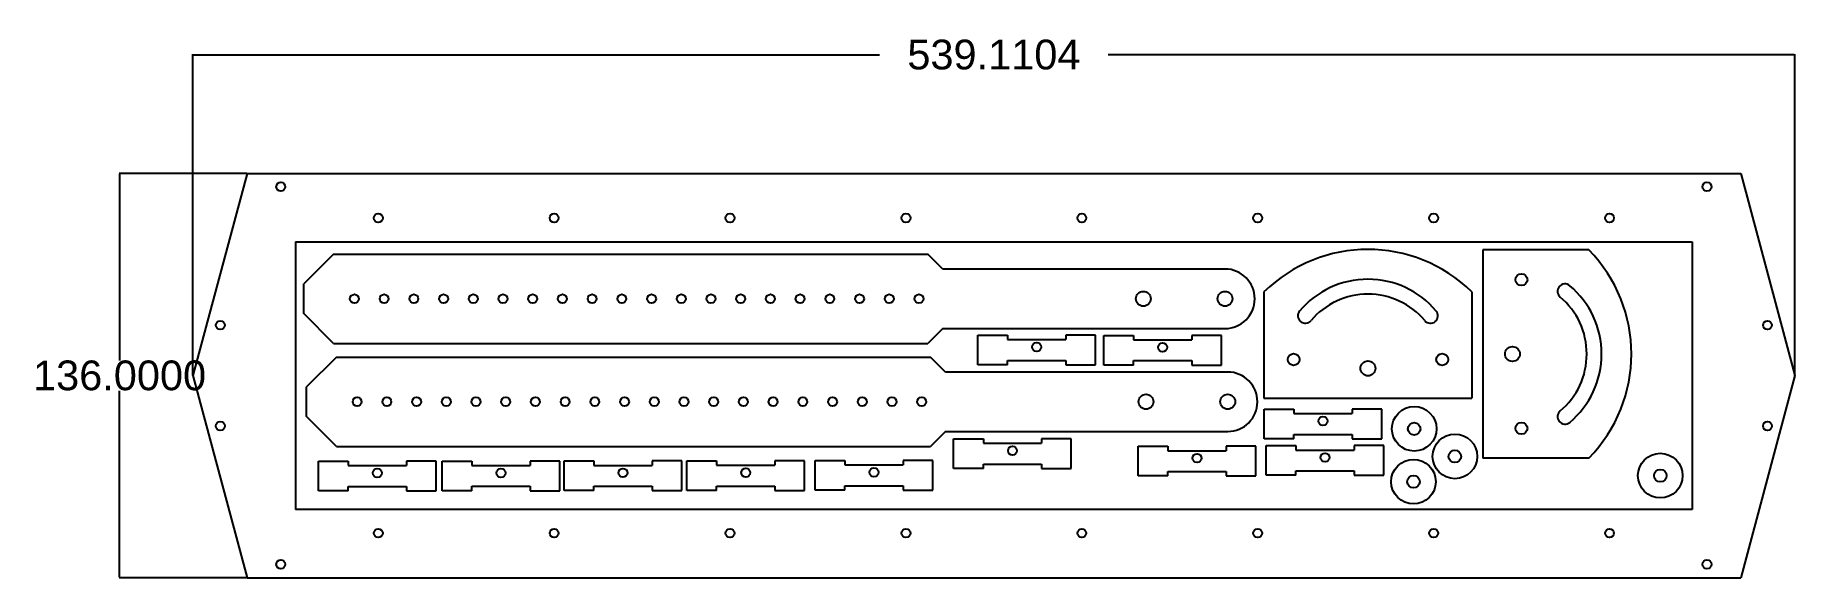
# Model space of a CAD drawing. Header units: inches. Extents: x 11929 to 12522, y 3453 to 3635.
import ezdxf

# ---------------------------------------------------------------- set-up
doc = ezdxf.new("R2010")
doc.units = ezdxf.units.IN
doc.header["$MEASUREMENT"] = 0
doc.styles.get("Standard").update_dxf_attribs({"font": 'arial.ttf'})
doc.dimstyles.get("Standard").update_dxf_attribs({"dimtxt": 0.18, "dimasz": 0.18, "dimexe": 0.18, "dimexo": 0.0625, "dimgap": 0.09, "dimtad": 0, "dimtih": 1, "dimtoh": 1, "dimdec": 4, "dimzin": 0, "dimdsep": 46, "dimtxsty": 'Standard', "dimcen": 0.09, "dimadec": 0, "dimazin": 0, "dimtfac": 1, "dimtdec": 4, "dimtofl": 0, "dimtmove": 0, "dimatfit": 3, "dimfxl": 0, "dimtolj": 1, "dimtzin": 0, "dimarcsym": 0})

# ---------------------------------------------------------------- blocks, each defined once
blk = doc.blocks.new('*D4')
at = {"color": 0, "lineweight": -2}
for p, q in [((11982.49, 3520.93), (11982.49, 3628.95)), ((11982.67, 3628.77), (12213.54, 3628.77)), ((12521.42, 3628.77), (12290.55, 3628.77)), ((12521.6, 3520.93), (12521.6, 3628.95))]:
    blk.add_line(p, q, dxfattribs=at)
at = {"color": 0}
for points in [[(11982.67, 3628.8), (11982.67, 3628.74), (11982.49, 3628.77)], [(12521.42, 3628.8), (12521.42, 3628.74), (12521.6, 3628.77)]]:
    blk.add_solid(points, dxfattribs=at)
at = {"layer": 'Defpoints', "color": 0}
for p in [(11982.49, 3628.77), (11982.49, 3520.87), (12521.6, 3520.87)]:
    blk.add_point(p, dxfattribs=at)
at = {"color": 0, "insert": (12252.05, 3628.77), "char_height": 10, "attachment_point": 5}
blk.add_mtext('\\A1;539.1104', dxfattribs=at)
blk = doc.blocks.new('*D5')
at = {"color": 0, "lineweight": -2}
for p, q in [((12000.65, 3588.87), (11957.61, 3588.87)), ((11957.79, 3588.69), (11957.79, 3525.98)), ((11957.79, 3453.05), (11957.79, 3515.76)), ((12000.65, 3452.87), (11957.61, 3452.87))]:
    blk.add_line(p, q, dxfattribs=at)
at = {"color": 0}
for points in [[(11957.76, 3588.69), (11957.82, 3588.69), (11957.79, 3588.87)], [(11957.76, 3453.05), (11957.82, 3453.05), (11957.79, 3452.87)]]:
    blk.add_solid(points, dxfattribs=at)
at = {"layer": 'Defpoints', "color": 0}
for p in [(12000.71, 3588.87), (11957.79, 3452.87), (12000.71, 3452.87)]:
    blk.add_point(p, dxfattribs=at)
at = {"color": 0, "insert": (11957.79, 3520.87), "char_height": 10, "attachment_point": 5}
blk.add_mtext('\\A1;136.0000', dxfattribs=at)

msp = doc.modelspace()

# ---------------------------------------------------------------- linework, layer by layer
for p, q in [((12000.71285, 3588.86955), (11982.4923, 3520.86955)), ((12000.71285, 3588.86955), (12503.38216, 3588.86955)), ((12503.38216, 3588.86955), (12521.6027, 3520.86955)), ((12017.0475, 3565.86955), (12017.0475, 3475.86955)), ((12017.0475, 3565.86955), (12487.0475, 3565.86955)), ((12017.0475, 3565.86955), (12044.8475, 3565.86955)), ((12044.8475, 3565.86955), (12104.0475, 3565.86955)), ((12487.0475, 3565.86955), (12487.0475, 3475.86955)), ((12029.83477, 3561.69797), (12019.83477, 3551.69797)), ((12029.83477, 3561.69797), (12229.83477, 3561.69797)), ((12234.83477, 3556.69797), (12229.83477, 3561.69797)), ((12452.29404, 3563.12451), (12416.5869, 3563.12451)), ((12416.5869, 3563.12451), (12416.5869, 3528.12451)), ((12329.83477, 3556.69797), (12234.83477, 3556.69797)), ((12019.83477, 3541.69797), (12019.83477, 3551.69797)), ((12342.93509, 3548.9906), (12342.93509, 3513.28345)), ((12412.93509, 3548.9906), (12412.93509, 3513.28345)), ((12029.83477, 3531.69797), (12019.83477, 3541.69797)), ((12234.83477, 3536.69797), (12229.83477, 3531.69797)), ((12234.83477, 3536.69797), (12329.83477, 3536.69797)), ((12029.83477, 3531.69797), (12229.83477, 3531.69797)), ((12246.65015, 3524.46447), (12246.65015, 3534.46447)), ((12246.65015, 3534.46447), (12256.65015, 3534.46447)), ((12256.65015, 3534.46447), (12256.65015, 3532.96447)), ((12256.65015, 3532.96447), (12276.25015, 3532.96447)), ((12286.25015, 3534.46447), (12276.25015, 3534.46447)), ((12276.25015, 3534.46447), (12276.25015, 3532.96447)), ((12286.25015, 3524.46447), (12286.25015, 3534.46447)), ((12289.02556, 3524.39136), (12289.02556, 3534.39136)), ((12289.02556, 3534.39136), (12299.02556, 3534.39136)), ((12299.02556, 3534.39136), (12299.02556, 3532.89136)), ((12299.02556, 3532.89136), (12318.62556, 3532.89136)), ((12328.62556, 3534.39136), (12318.62556, 3534.39136)), ((12318.62556, 3534.39136), (12318.62556, 3532.89136)), ((12328.62556, 3524.39136), (12328.62556, 3534.39136)), ((12030.74789, 3527.06989), (12020.74789, 3517.06989)), ((12030.74789, 3527.06989), (12230.74789, 3527.06989)), ((12235.74789, 3522.06989), (12230.74789, 3527.06989)), ((12256.65015, 3524.46447), (12246.65015, 3524.46447)), ((12256.65015, 3524.46447), (12256.65015, 3525.96447)), ((12256.65015, 3525.96447), (12276.25015, 3525.96447)), ((12276.25015, 3525.96447), (12276.25015, 3524.46447)), ((12276.25015, 3524.46447), (12286.25015, 3524.46447)), ((12299.02556, 3524.39136), (12289.02556, 3524.39136)), ((12299.02556, 3524.39136), (12299.02556, 3525.89136)), ((12299.02556, 3525.89136), (12318.62556, 3525.89136)), ((12318.62556, 3525.89136), (12318.62556, 3524.39136)), ((12318.62556, 3524.39136), (12328.62556, 3524.39136)), ((12416.5869, 3528.12451), (12416.5869, 3493.12451)), ((11982.4923, 3520.86955), (12000.71285, 3452.86955)), ((12330.74789, 3522.06989), (12235.74789, 3522.06989)), ((12521.6027, 3520.86955), (12503.38216, 3452.86955)), ((12020.74789, 3507.06989), (12020.74789, 3517.06989)), ((12342.93509, 3513.28345), (12377.93509, 3513.28345)), ((12377.93509, 3513.28345), (12412.93509, 3513.28345)), ((12030.74789, 3497.06989), (12020.74789, 3507.06989)), ((12342.99258, 3499.58476), (12342.99258, 3509.58476)), ((12342.99258, 3509.58476), (12352.99258, 3509.58476)), ((12352.99258, 3509.58476), (12352.99258, 3508.08476)), ((12352.99258, 3508.08476), (12372.59258, 3508.08476)), ((12382.59258, 3509.58476), (12372.59258, 3509.58476)), ((12372.59258, 3509.58476), (12372.59258, 3508.08476)), ((12382.59258, 3499.58476), (12382.59258, 3509.58476)), ((12235.74789, 3502.06989), (12230.74789, 3497.06989)), ((12235.74789, 3502.06989), (12330.74789, 3502.06989)), ((12352.99258, 3499.58476), (12352.99258, 3501.08476)), ((12352.99258, 3501.08476), (12372.59258, 3501.08476)), ((12372.59258, 3501.08476), (12372.59258, 3499.58476)), ((12030.74789, 3497.06989), (12230.74789, 3497.06989)), ((12238.49848, 3489.63352), (12238.49848, 3499.63352)), ((12238.49848, 3499.63352), (12248.49848, 3499.63352)), ((12248.49848, 3499.63352), (12248.49848, 3498.13352)), ((12248.49848, 3498.13352), (12268.09848, 3498.13352)), ((12278.09848, 3499.63352), (12268.09848, 3499.63352)), ((12268.09848, 3499.63352), (12268.09848, 3498.13352)), ((12278.09848, 3489.63352), (12278.09848, 3499.63352)), ((12300.61782, 3487.10524), (12300.61782, 3497.10524)), ((12300.61782, 3497.10524), (12310.61782, 3497.10524)), ((12310.61782, 3497.10524), (12310.61782, 3495.60524)), ((12310.61782, 3495.60524), (12330.21782, 3495.60524)), ((12340.21782, 3497.10524), (12330.21782, 3497.10524)), ((12330.21782, 3497.10524), (12330.21782, 3495.60524)), ((12340.21782, 3487.10524), (12340.21782, 3497.10524)), ((12352.99258, 3499.58476), (12342.99258, 3499.58476)), ((12343.68999, 3487.33032), (12343.68999, 3497.33032)), ((12343.68999, 3497.33032), (12353.68999, 3497.33032)), ((12353.68999, 3497.33032), (12353.68999, 3495.83032)), ((12353.68999, 3495.83032), (12373.28999, 3495.83032)), ((12372.59258, 3499.58476), (12382.59258, 3499.58476)), ((12383.28999, 3497.33032), (12373.28999, 3497.33032)), ((12373.28999, 3497.33032), (12373.28999, 3495.83032)), ((12383.28999, 3487.33032), (12383.28999, 3497.33032)), ((12024.72107, 3482.11754), (12024.72107, 3492.11754)), ((12024.72107, 3492.11754), (12034.72107, 3492.11754)), ((12034.72107, 3492.11754), (12034.72107, 3490.61754)), ((12034.72107, 3490.61754), (12054.32107, 3490.61754)), ((12064.32107, 3492.11754), (12054.32107, 3492.11754)), ((12054.32107, 3492.11754), (12054.32107, 3490.61754)), ((12064.32107, 3482.11754), (12064.32107, 3492.11754)), ((12066.35462, 3482.12849), (12066.35462, 3492.12849)), ((12066.35462, 3492.12849), (12076.35462, 3492.12849)), ((12076.35462, 3492.12849), (12076.35462, 3490.62849)), ((12076.35462, 3490.62849), (12095.95462, 3490.62849)), ((12105.95462, 3492.12849), (12095.95462, 3492.12849)), ((12095.95462, 3492.12849), (12095.95462, 3490.62849)), ((12105.95462, 3482.12849), (12105.95462, 3492.12849)), ((12107.39992, 3482.17276), (12107.39992, 3492.17276)), ((12107.39992, 3492.17276), (12117.39992, 3492.17276)), ((12117.39992, 3492.17276), (12117.39992, 3490.67276)), ((12117.39992, 3490.67276), (12136.99992, 3490.67276)), ((12146.99992, 3492.17276), (12136.99992, 3492.17276)), ((12136.99992, 3492.17276), (12136.99992, 3490.67276)), ((12146.99992, 3482.17276), (12146.99992, 3492.17276)), ((12148.74547, 3482.22556), (12148.74547, 3492.22556)), ((12148.74547, 3492.22556), (12158.74547, 3492.22556)), ((12158.74547, 3492.22556), (12158.74547, 3490.72556)), ((12158.74547, 3490.72556), (12178.34547, 3490.72556)), ((12188.34547, 3492.22556), (12178.34547, 3492.22556)), ((12178.34547, 3492.22556), (12178.34547, 3490.72556)), ((12188.34547, 3482.22556), (12188.34547, 3492.22556)), ((12191.88485, 3482.33232), (12191.88485, 3492.33232)), ((12191.88485, 3492.33232), (12201.88485, 3492.33232)), ((12201.88485, 3492.33232), (12201.88485, 3490.83232)), ((12201.88485, 3490.83232), (12221.48485, 3490.83232)), ((12231.48485, 3492.33232), (12221.48485, 3492.33232)), ((12221.48485, 3492.33232), (12221.48485, 3490.83232)), ((12231.48485, 3482.33232), (12231.48485, 3492.33232)), ((12248.49848, 3489.63352), (12238.49848, 3489.63352)), ((12248.49848, 3489.63352), (12248.49848, 3491.13352)), ((12248.49848, 3491.13352), (12268.09848, 3491.13352)), ((12268.09848, 3491.13352), (12268.09848, 3489.63352)), ((12268.09848, 3489.63352), (12278.09848, 3489.63352)), ((12310.61782, 3487.10524), (12310.61782, 3488.60524)), ((12310.61782, 3488.60524), (12330.21782, 3488.60524)), ((12330.21782, 3488.60524), (12330.21782, 3487.10524)), ((12353.68999, 3487.33032), (12353.68999, 3488.83032)), ((12353.68999, 3488.83032), (12373.28999, 3488.83032)), ((12373.28999, 3488.83032), (12373.28999, 3487.33032)), ((12452.29404, 3493.12451), (12416.5869, 3493.12451)), ((12034.72107, 3482.11754), (12034.72107, 3483.61754)), ((12034.72107, 3483.61754), (12054.32107, 3483.61754)), ((12054.32107, 3483.61754), (12054.32107, 3482.11754)), ((12076.35462, 3482.12849), (12076.35462, 3483.62849)), ((12076.35462, 3483.62849), (12095.95462, 3483.62849)), ((12095.95462, 3483.62849), (12095.95462, 3482.12849)), ((12117.39992, 3482.17276), (12117.39992, 3483.67276)), ((12117.39992, 3483.67276), (12136.99992, 3483.67276)), ((12136.99992, 3483.67276), (12136.99992, 3482.17276)), ((12158.74547, 3482.22556), (12148.74547, 3482.22556)), ((12158.74547, 3482.22556), (12158.74547, 3483.72556)), ((12158.74547, 3483.72556), (12178.34547, 3483.72556)), ((12178.34547, 3483.72556), (12178.34547, 3482.22556)), ((12178.34547, 3482.22556), (12188.34547, 3482.22556)), ((12201.88485, 3482.33232), (12191.88485, 3482.33232)), ((12201.88485, 3482.33232), (12201.88485, 3483.83232)), ((12201.88485, 3483.83232), (12221.48485, 3483.83232)), ((12221.48485, 3483.83232), (12221.48485, 3482.33232)), ((12221.48485, 3482.33232), (12231.48485, 3482.33232)), ((12310.61782, 3487.10524), (12300.61782, 3487.10524)), ((12330.21782, 3487.10524), (12340.21782, 3487.10524)), ((12353.68999, 3487.33032), (12343.68999, 3487.33032)), ((12373.28999, 3487.33032), (12383.28999, 3487.33032)), ((12034.72107, 3482.11754), (12024.72107, 3482.11754)), ((12054.32107, 3482.11754), (12064.32107, 3482.11754)), ((12076.35462, 3482.12849), (12066.35462, 3482.12849)), ((12095.95462, 3482.12849), (12105.95462, 3482.12849)), ((12117.39992, 3482.17276), (12107.39992, 3482.17276)), ((12136.99992, 3482.17276), (12146.99992, 3482.17276)), ((12487.0475, 3475.86955), (12017.0475, 3475.86955)), ((12000.71285, 3452.86955), (12503.38216, 3452.86955))]:
    msp.add_line(p, q)
for centre, radius in [((12012.0475, 3584.36955), 1.5), ((12492.0475, 3584.36955), 1.5), ((12044.8475, 3573.86955), 1.5), ((12104.0475, 3573.86955), 1.5), ((12163.2475, 3573.86955), 1.5), ((12222.4475, 3573.86955), 1.5), ((12281.6475, 3573.86955), 1.5), ((12340.8475, 3573.86955), 1.5), ((12400.0475, 3573.86955), 1.5), ((12459.2475, 3573.86955), 1.5), ((12429.5869, 3553.12451), 2), ((12036.83477, 3546.69797), 1.5), ((12046.83477, 3546.69797), 1.5), ((12056.83477, 3546.69797), 1.5), ((12066.83477, 3546.69797), 1.5), ((12076.83477, 3546.69797), 1.5), ((12086.83477, 3546.69797), 1.5), ((12096.83477, 3546.69797), 1.5), ((12106.83477, 3546.69797), 1.5), ((12116.83477, 3546.69797), 1.5), ((12126.83477, 3546.69797), 1.5), ((12136.83477, 3546.69797), 1.5), ((12146.83477, 3546.69797), 1.5), ((12156.83477, 3546.69797), 1.5), ((12166.83477, 3546.69797), 1.5), ((12176.83477, 3546.69797), 1.5), ((12186.83477, 3546.69797), 1.5), ((12196.83477, 3546.69797), 1.5), ((12206.83477, 3546.69797), 1.5), ((12216.83477, 3546.69797), 1.5), ((12226.83477, 3546.69797), 1.5), ((12302.33477, 3546.69797), 2.5), ((12329.83477, 3546.69797), 2.5), ((11991.6945, 3537.82594), 1.5), ((12512.40051, 3537.82594), 1.5), ((12266.45015, 3530.46447), 1.5), ((12308.82556, 3530.39136), 1.5), ((12426.5869, 3528.12451), 2.5), ((12352.93509, 3526.28345), 2), ((12377.93509, 3523.28345), 2.5), ((12402.93509, 3526.28345), 2), ((12037.74789, 3512.06989), 1.5), ((12047.74789, 3512.06989), 1.5), ((12057.74789, 3512.06989), 1.5), ((12067.74789, 3512.06989), 1.5), ((12077.74789, 3512.06989), 1.5), ((12087.74789, 3512.06989), 1.5), ((12097.74789, 3512.06989), 1.5), ((12107.74789, 3512.06989), 1.5), ((12117.74789, 3512.06989), 1.5), ((12127.74789, 3512.06989), 1.5), ((12137.74789, 3512.06989), 1.5), ((12147.74789, 3512.06989), 1.5), ((12157.74789, 3512.06989), 1.5), ((12167.74789, 3512.06989), 1.5), ((12177.74789, 3512.06989), 1.5), ((12187.74789, 3512.06989), 1.5), ((12197.74789, 3512.06989), 1.5), ((12207.74789, 3512.06989), 1.5), ((12217.74789, 3512.06989), 1.5), ((12227.74789, 3512.06989), 1.5), ((12303.24789, 3512.06989), 2.5), ((12330.74789, 3512.06989), 2.5), ((12362.79258, 3505.58476), 1.5), ((12393.5061, 3502.96951), 7.5), ((11991.6945, 3503.91316), 1.5), ((12393.5061, 3502.96951), 2.1), ((12407.20198, 3493.68466), 7.5), ((12429.5869, 3503.12451), 2), ((12512.40051, 3503.91316), 1.5), ((12258.29848, 3495.63352), 1.5), ((12320.41782, 3493.10524), 1.5), ((12363.48999, 3493.33032), 1.5), ((12407.20198, 3493.68466), 2.1), ((12476.32751, 3487.23131), 7.5), ((12044.52107, 3488.11754), 1.5), ((12086.15462, 3488.12849), 1.5), ((12127.19992, 3488.17276), 1.5), ((12168.54547, 3488.22556), 1.5), ((12211.68485, 3488.33232), 1.5), ((12393.27029, 3485.19014), 7.5), ((12476.32751, 3487.23131), 2.1), ((12393.27029, 3485.19014), 2.1), ((12044.8475, 3467.86955), 1.5), ((12104.0475, 3467.86955), 1.5), ((12163.2475, 3467.86955), 1.5), ((12222.4475, 3467.86955), 1.5), ((12281.6475, 3467.86955), 1.5), ((12340.8475, 3467.86955), 1.5), ((12400.0475, 3467.86955), 1.5), ((12459.2475, 3467.86955), 1.5), ((12012.0475, 3457.36955), 1.5), ((12492.0475, 3457.36955), 1.5)]:
    msp.add_circle(centre, radius)
for centre, radius, start, end in [((12377.93509, 3513.28345), 50, 45.572996, 134.427004), ((12416.5869, 3528.12451), 50, 315.572996, 44.427004), ((12329.83477, 3546.69797), 10, 270, 90), ((12377.93509, 3523.28345), 30, 40, 140), ((12377.93509, 3523.28345), 25, 40, 140), ((12444.26356, 3549.19073), 2.5, 50, 230), ((12426.5869, 3528.12451), 30, 310, 50), ((12356.86887, 3540.96011), 2.5, 140, 320), ((12399.00131, 3540.96011), 2.5, 220, 40), ((12426.5869, 3528.12451), 25, 310, 50), ((12330.74789, 3512.06989), 10, 270, 90), ((12444.26356, 3507.05829), 2.5, 130, 310)]:
    msp.add_arc(centre, radius, start, end)

# ---------------------------------------------------------------- dimensions: what is measured, and where the dimension line sits
dim = msp.add_linear_dim(base=(11982.4923, 3628.77331), p1=(12521.6027, 3520.86955), p2=(11982.4923, 3520.86955), dimstyle='Standard', override={"dimtxt": 10, "dimgap": 10})
dim.commit()
dim.dimension.update_dxf_attribs({"geometry": '*D4', "text_midpoint": (12252.0475, 3628.77331)})
dim = msp.add_linear_dim(base=(11957.79116, 3452.86955), p1=(12000.71285, 3588.86955), p2=(12000.71285, 3452.86955), angle=90, dimstyle='Standard', override={"dimtxt": 10, "dimgap": 0})
dim.commit()
dim.dimension.update_dxf_attribs({"geometry": '*D5', "text_midpoint": (11957.79116, 3520.86955)})

doc.saveas('drawing.dxf')
